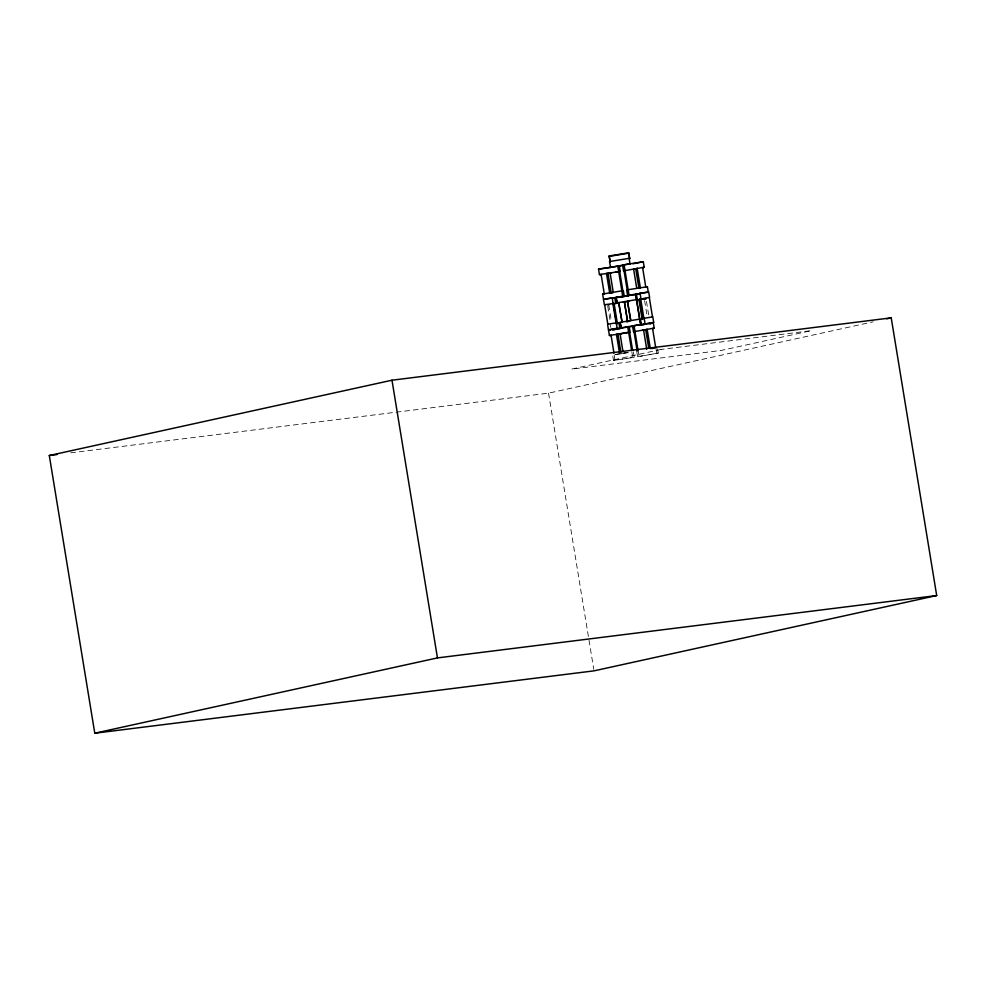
<?xml version="1.0" encoding="UTF-8"?>
<svg xmlns="http://www.w3.org/2000/svg" width="986" height="986" viewBox="0 0 986 986"><rect width="100%" height="100%" fill="white"/><g stroke="black" fill="none" stroke-linecap="round" stroke-linejoin="round"><path stroke-width="0.74" stroke-dasharray="4.93 3.7" d="M636.709 351.238L637.597 356.722L658.266 353.087L657.366 347.602M637.597 356.722L658.266 353.087M70.672 452.845L548.549 393.155L873.189 321.818M615.56 354.442L619.984 353.678M621.463 353.432L627.367 352.409M624.668 352.951L627.552 352.458M633.345 351.805L634.245 357.277L613.502 360.432L612.602 354.948L628.92 352.557M613.502 360.432L634.245 357.277M619.627 353.74L621.168 353.888M655.961 348.243L656.861 353.715M646.471 301.445L648.689 314.941M644.61 300.619L647.062 315.606M638.115 350.609L639.014 356.082M631.804 351.657L632.692 357.129M608.732 304.945L611.443 321.424M607.758 306.239L610.211 321.226M610.297 324.702L610.753 327.438M614.155 355.096L615.054 360.58M548.549 393.155L593.769 669.334M661.051 349.438L571.375 369.146L721.592 350.375L811.268 330.667L661.051 349.438"/><path stroke-width="1.48" d="M624.052 264.753L622.647 265.394L623.546 270.867L644.203 267.243L643.303 261.758L624.052 264.753L629.043 295.196L627.638 295.837L626.739 290.352L628.144 289.724L647.395 286.716L648.295 292.201L629.043 295.196M643.303 261.758L633.012 263.78M642.798 267.872L644.203 267.243M645.99 287.357L647.395 286.716M634.023 325.639L632.618 326.28L633.517 331.752L654.174 328.128L653.274 322.644L634.023 325.639L638.065 350.634M642.65 330.187L643.538 329.792L646.73 349.278M652.769 328.757L654.174 328.128M642.872 318.737L639.68 299.251L649.589 297.39L648.689 291.905L640.074 293.236L636.451 294.728L637.35 300.2L640.222 299.756M637.35 300.2L640.962 298.721L640.074 293.236M640.592 299.288L638.965 299.954L642.157 319.439M642.65 324.665L653.681 322.348L652.781 316.863L643.895 318.318L640.703 298.832M650.057 323.827L653.681 322.348M49.3 455.52L391.984 380.214L891.221 317.849L936.7 595.544L594.016 670.85L94.779 733.214L49.3 455.52L56.929 454.571M886.722 318.835L891.221 317.849M94.779 733.214L437.451 657.908L936.7 595.544M600.992 274.724L599.439 274.576L598.539 269.104L619.294 265.949L620.194 271.433L615.363 272.185M610.433 267.477L598.539 269.104M599.439 274.576L620.194 271.433M606.895 273.714L611.332 272.949M612.935 303.811L616.127 323.297L617.359 323.507L614.105 303.454L604.369 304.76L602.631 294.062L621.895 290.833M610.087 293.199L613.045 292.694M605.01 299.288L622.721 296.244L617.741 265.801M612.466 298.425L618.37 297.415M621.328 296.897L624.274 296.392L623.386 290.919L621.833 290.771M608.51 329.99L629.265 326.834L630.165 332.319L609.41 335.462L608.51 329.99L610.063 330.137M613.021 329.632L621.883 328.104M622.979 351.706L620.046 333.724L628.674 332.233M616.866 334.599L621.303 333.835M603.481 299.288L612.17 297.809L614.907 298.265L615.794 303.737L613.07 303.294L612.17 297.809M616.09 323.716L618.986 323.223L619.886 328.708L617.15 328.252L608.461 329.731L607.561 324.246L616.533 322.816L613.341 303.331M612.639 329.94L615.535 329.447M609.138 255.99L610.211 261.845L609.138 255.99L628.637 252.786L629.709 258.64L628.637 252.786M609.311 256.372L628.809 253.168M629.906 263.829L610.568 267.416L609.508 261.561L629.536 258.27M618.074 266.183L624.076 265.197M615.991 297.415L617.285 303.232L615.991 297.415L635.871 294.531L639.655 319.464M622.376 296.761L628.378 295.763M616.879 302.887L636.364 299.658L635.465 294.185M623.275 302.234L629.278 301.248M620.071 322.373L621.365 328.19L620.071 322.373L639.557 319.144L640.851 324.973L636.463 299.978M626.467 321.719L629.462 321.226M620.97 327.857L640.456 324.628M627.367 327.204L634.861 325.959M633.912 269.252L636.87 268.796M635.033 294.678L639.483 293.988M641.504 324.887L644.462 324.431M648.911 323.741L651.869 323.272M642.404 330.372L646.841 329.681M651.438 348.526L654.396 348.07M643.291 298.869L645.99 298.45M643.106 299.313L645.978 298.869M618.703 271.347L619.676 271.446L622.869 290.932M611.037 272.925L610.075 272.839L613.255 292.312M602.631 294.062L604.184 294.21M620.046 333.724L621.007 333.81M609.41 335.462L610.963 335.61M607.512 304.736L608.732 304.945M618.986 323.223L616.25 322.767L617.15 328.252M629.179 258.739L630.066 264.211M649.318 297.501L652.51 316.987M642.576 267.489L645.768 286.975M652.547 328.375L655.739 347.861M650.329 348.699L647.136 329.225L645.731 329.854L648.677 347.836M645.054 323.679L644.154 318.207L640.543 319.686L641.442 325.17M633.567 268.907L636.759 288.393M624.027 270.657L627.207 290.143M633.998 331.542L637.178 351.028M630.646 319.415L627.453 301.223L630.633 320.696M629.647 332.331L632.593 350.313M627.712 326.686L631.619 350.215M618.925 302.961L622.117 322.447L618.53 302.616M620.921 352.396L617.988 334.414L616.435 334.266L619.381 352.248M601.066 274.305L604.258 293.791M611.037 335.191L613.982 353.173M604.652 304.81L607.844 324.295M391.984 380.214L437.451 657.908M637.166 268.34L635.76 268.968L638.953 288.454L640.358 287.813L637.166 268.34M608.017 273.529L606.464 273.381L609.656 292.854L611.197 293.002L608.017 273.529M624.409 302.049L627.601 321.535L624.409 302.049"/></g></svg>
